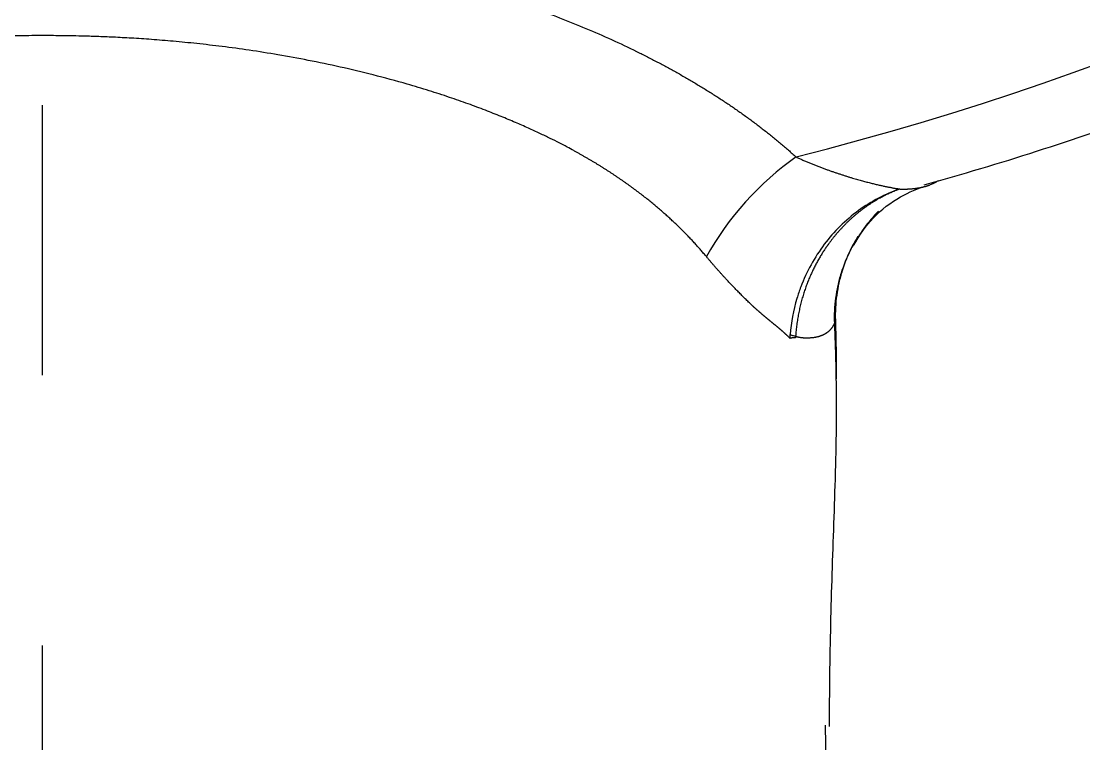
# Model space of a CAD drawing. Header units: millimetres. Extents: x 6110 to 6704, y -2661 to -1821.
# Drawn here: x 6337.91 to 6342.908, y -2183.097 to -2179.701 of the extents above; entities that cross this region are included whole.
import ezdxf

# ---------------------------------------------------------------- set-up
doc = ezdxf.new("R2010")
doc.units = ezdxf.units.MM
doc.header["$LTSCALE"] = 0.1
doc.linetypes.add('CENTERX2', pattern=[101.6, 63.5, -12.7, 12.7, -12.7])
doc.linetypes.add('HIDDEN2', pattern=[4.7625, 3.175, -1.5875])
doc.layers.add('1', color=4, linetype='HIDDEN2', lineweight=13)
doc.layers.add('DIM', color=3, linetype='Continuous', lineweight=9)
doc.layers.add('CENTER', color=1, linetype='CENTERX2')

msp = doc.modelspace()

# ---------------------------------------------------------------- hatches: boundary and pattern name
at = {"layer": 'DIM'}
h = msp.add_hatch(dxfattribs=at)
h.set_pattern_fill('ANSI31', color=2)
edge = h.paths.add_edge_path()
edge.add_line((6619.6172, -2595.9805), (6619.6172, -1962.2056))
edge.add_line((6634.6172, -1966.1101), (6619.6172, -1966.1101))
edge.add_line((6634.6172, -2610.9805), (6634.6172, -1966.1101))
edge.add_line((6634.6172, -2610.9805), (6184.4567, -2610.9805))
edge.add_line((6619.6172, -2595.9805), (6184.4567, -2595.9805))
edge.add_line((6184.4567, -2610.9805), (6184.4567, -2595.9805))

# ---------------------------------------------------------------- linework, layer by layer
at = {"layer": '1', "color": 7, "linetype": 'Continuous', "lineweight": -3}
for centre, major_axis, ratio, start_param, end_param in [((6338.0093, -2168.8384), (13.1753, 0), 0.906308, 4.984867, 10.723113), ((6341.6022, -2180.8), (-0.5041, -0.5554), 0.504955, 4.286563, 5.154347)]:
    msp.add_ellipse(centre, major_axis=major_axis, ratio=ratio, start_param=start_param, end_param=end_param, dxfattribs=at)
for points, knots in [([(6342.1579, -2180.4694), (6342.5135, -2180.3711), (6343.2867, -2180.1238), (6344.4384, -2179.6306), (6345.6009, -2179.0042), (6346.6903, -2178.2758), (6347.6959, -2177.4538), (6348.6093, -2176.5462), (6349.4169, -2175.5601), (6350.0231, -2174.6672), (6350.3241, -2174.0922), (6350.4244, -2173.8833)], [0, 0, 0, 0, 0.098503, 0.217993, 0.337456, 0.45688, 0.576251, 0.695554, 0.814775, 0.933902, 1, 1, 1, 1]), ([(6339.6455, -2179.4445), (6339.6829, -2179.453), (6339.782, -2179.4764), (6339.9251, -2179.5138), (6340.0742, -2179.5571), (6340.205, -2179.5986), (6340.3332, -2179.6429), (6340.4587, -2179.69), (6340.5818, -2179.7402), (6340.7022, -2179.7933), (6340.7889, -2179.8347), (6340.8435, -2179.862), (6340.8672, -2179.874), (6340.8907, -2179.8862), (6340.9141, -2179.8984), (6340.9373, -2179.9108), (6340.9604, -2179.9233), (6340.9832, -2179.9359), (6341.006, -2179.9486), (6341.0285, -2179.9614), (6341.0509, -2179.9744), (6341.0731, -2179.9875), (6341.0952, -2180.0006), (6341.1171, -2180.0139), (6341.1388, -2180.0274), (6341.1603, -2180.0409), (6341.1817, -2180.0546), (6341.203, -2180.0684), (6341.224, -2180.0823), (6341.2449, -2180.0964), (6341.2656, -2180.1105), (6341.2861, -2180.1248), (6341.3065, -2180.1393), (6341.3267, -2180.1538), (6341.3467, -2180.1685), (6341.3665, -2180.1833), (6341.3862, -2180.1983), (6341.4057, -2180.2133), (6341.425, -2180.2285), (6341.4441, -2180.2439), (6341.4631, -2180.2594), (6341.4818, -2180.275), (6341.5004, -2180.2907), (6341.5188, -2180.3066), (6341.5371, -2180.3226), (6341.5491, -2180.3334), (6341.5551, -2180.3388)], [0, 0, 0, 0, 0.051341, 0.136615, 0.199305, 0.261503, 0.323305, 0.384808, 0.446108, 0.507303, 0.568491, 0.581049, 0.593583, 0.606095, 0.618586, 0.631056, 0.643506, 0.655938, 0.668351, 0.680747, 0.693127, 0.705491, 0.717841, 0.730176, 0.742499, 0.754811, 0.767111, 0.779401, 0.791682, 0.803954, 0.81622, 0.828479, 0.840733, 0.852982, 0.865228, 0.877472, 0.889714, 0.901956, 0.914198, 0.926443, 0.938689, 0.95094, 0.963195, 0.975456, 0.987724, 1, 1, 1, 1]), ([(6341.1332, -2180.8074), (6341.131, -2180.8049), (6341.1268, -2180.7998), (6341.1203, -2180.7921), (6341.1137, -2180.7845), (6341.1071, -2180.7768), (6341.1004, -2180.7691), (6341.0936, -2180.7615), (6341.0867, -2180.7538), (6341.0797, -2180.7461), (6341.0727, -2180.7384), (6341.0655, -2180.7307), (6341.0583, -2180.723), (6341.051, -2180.7153), (6341.0436, -2180.7076), (6341.0361, -2180.7), (6341.0285, -2180.6923), (6341.0208, -2180.6846), (6341.0131, -2180.6769), (6341.0052, -2180.6692), (6340.9973, -2180.6615), (6340.9893, -2180.6538), (6340.9811, -2180.6461), (6340.9729, -2180.6384), (6340.9646, -2180.6307), (6340.9562, -2180.623), (6340.9477, -2180.6153), (6340.9391, -2180.6076), (6340.9304, -2180.6), (6340.9216, -2180.5923), (6340.9127, -2180.5846), (6340.9037, -2180.577), (6340.8946, -2180.5693), (6340.8854, -2180.5617), (6340.8761, -2180.554), (6340.8667, -2180.5464), (6340.8572, -2180.5388), (6340.8476, -2180.5311), (6340.8379, -2180.5235), (6340.8281, -2180.5159), (6340.8182, -2180.5083), (6340.8082, -2180.5007), (6340.798, -2180.4932), (6340.7878, -2180.4856), (6340.7775, -2180.4781), (6340.7671, -2180.4705), (6340.7565, -2180.463), (6340.7459, -2180.4555), (6340.7351, -2180.448), (6340.7242, -2180.4405), (6340.7133, -2180.433), (6340.7022, -2180.4256), (6340.691, -2180.4181), (6340.6797, -2180.4107), (6340.6683, -2180.4033), (6340.6567, -2180.3959), (6340.6451, -2180.3886), (6340.6334, -2180.3812), (6340.6215, -2180.3739), (6340.6095, -2180.3666), (6340.5974, -2180.3593), (6340.5852, -2180.352), (6340.5729, -2180.3448), (6340.5605, -2180.3376), (6340.5479, -2180.3304), (6340.5353, -2180.3232), (6340.5225, -2180.3161), (6340.5035, -2180.3056), (6340.4764, -2180.291), (6340.4394, -2180.2718), (6340.3968, -2180.2505), (6340.3484, -2180.2273), (6340.2939, -2180.2022), (6340.2331, -2180.1756), (6340.1658, -2180.1475), (6340.0917, -2180.1183), (6340.0107, -2180.0882), (6339.9225, -2180.0574), (6339.827, -2180.0264), (6339.7076, -2179.9906), (6339.568, -2179.9528), (6339.4127, -2179.9157), (6339.2634, -2179.8844), (6339.1208, -2179.8584), (6338.9857, -2179.837), (6338.8582, -2179.8196), (6338.7389, -2179.8057), (6338.6279, -2179.7948), (6338.5253, -2179.7865), (6338.4312, -2179.7803), (6338.3455, -2179.7758), (6338.2683, -2179.7726), (6338.1995, -2179.7705), (6338.1389, -2179.7693), (6338.0865, -2179.7686), (6338.042, -2179.7683), (6337.996, -2179.7683), (6337.9395, -2179.7685), (6337.8632, -2179.7695), (6337.7667, -2179.772), (6337.6498, -2179.7767), (6337.5121, -2179.785), (6337.3537, -2179.798), (6337.1749, -2179.8173), (6336.9766, -2179.8449), (6336.7601, -2179.8827), (6336.5277, -2179.9327), (6336.3225, -2179.9867), (6336.154, -2180.0381), (6336.0301, -2180.08), (6335.9199, -2180.1207), (6335.8227, -2180.1596), (6335.7382, -2180.196), (6335.6655, -2180.2292), (6335.604, -2180.259), (6335.5533, -2180.2849), (6335.5149, -2180.3054), (6335.4855, -2180.3217), (6335.4617, -2180.3352), (6335.4382, -2180.3488), (6335.4152, -2180.3625), (6335.3926, -2180.3763), (6335.3704, -2180.3901), (6335.3487, -2180.404), (6335.3273, -2180.418), (6335.3063, -2180.432), (6335.2857, -2180.4461), (6335.2655, -2180.4603), (6335.2456, -2180.4745), (6335.2262, -2180.4887), (6335.2071, -2180.503), (6335.1884, -2180.5173), (6335.1701, -2180.5317), (6335.1521, -2180.5461), (6335.1345, -2180.5605), (6335.1173, -2180.5749), (6335.1004, -2180.5894), (6335.0838, -2180.6039), (6335.0676, -2180.6184), (6335.0517, -2180.6329), (6335.0362, -2180.6475), (6335.021, -2180.662), (6335.0061, -2180.6766), (6334.9915, -2180.6911), (6334.9773, -2180.7057), (6334.9633, -2180.7202), (6334.9497, -2180.7348), (6334.9364, -2180.7493), (6334.9233, -2180.7639), (6334.9106, -2180.7784), (6334.8981, -2180.7929), (6334.89, -2180.8027), (6334.886, -2180.8075)], [0, 0, 0, 0, 0.001588, 0.003185, 0.00479, 0.006403, 0.008025, 0.009655, 0.011293, 0.012941, 0.014596, 0.016261, 0.017934, 0.019615, 0.021306, 0.023006, 0.024714, 0.026432, 0.028158, 0.029894, 0.031639, 0.033393, 0.035156, 0.036929, 0.038711, 0.040503, 0.042305, 0.044116, 0.045936, 0.047766, 0.049607, 0.051456, 0.053316, 0.055186, 0.057066, 0.058956, 0.060856, 0.062766, 0.064686, 0.066616, 0.068557, 0.070508, 0.07247, 0.074442, 0.076425, 0.078418, 0.080421, 0.082436, 0.084461, 0.086497, 0.088544, 0.090601, 0.09267, 0.094749, 0.09684, 0.098941, 0.101054, 0.103178, 0.105313, 0.107459, 0.109616, 0.111785, 0.113966, 0.116157, 0.118361, 0.120575, 0.122802, 0.125039, 0.130476, 0.136781, 0.14397, 0.152055, 0.161052, 0.170974, 0.181838, 0.193655, 0.20644, 0.220202, 0.234949, 0.250685, 0.27491, 0.298078, 0.320122, 0.340988, 0.360643, 0.379068, 0.396251, 0.412187, 0.426875, 0.440324, 0.452542, 0.463542, 0.473341, 0.481958, 0.489423, 0.495757, 0.500969, 0.509037, 0.519886, 0.533599, 0.550251, 0.569899, 0.59258, 0.618297, 0.647011, 0.678643, 0.713056, 0.750043, 0.77117, 0.790408, 0.807778, 0.823313, 0.837051, 0.849037, 0.859311, 0.867914, 0.874881, 0.879093, 0.883263, 0.887393, 0.891482, 0.895529, 0.899537, 0.903505, 0.907432, 0.91132, 0.91517, 0.91898, 0.922752, 0.926487, 0.930184, 0.933845, 0.937469, 0.941058, 0.944611, 0.948128, 0.951612, 0.955061, 0.958477, 0.961859, 0.965208, 0.968525, 0.97181, 0.975063, 0.978285, 0.981477, 0.984638, 0.987769, 0.99087, 0.993942, 0.996985, 1, 1, 1, 1]), ([(6341.5551, -2180.3388), (6341.5577, -2180.34), (6341.563, -2180.3425), (6341.5709, -2180.3461), (6341.5788, -2180.3496), (6341.5867, -2180.3532), (6341.5946, -2180.3566), (6341.6025, -2180.3601), (6341.6104, -2180.3635), (6341.6183, -2180.3668), (6341.6263, -2180.3701), (6341.6342, -2180.3733), (6341.6422, -2180.3765), (6341.6501, -2180.3796), (6341.658, -2180.3827), (6341.666, -2180.3858), (6341.6739, -2180.3888), (6341.6819, -2180.3917), (6341.6922, -2180.3954), (6341.7049, -2180.3999), (6341.7198, -2180.4051), (6341.7346, -2180.4102), (6341.7493, -2180.4152), (6341.7638, -2180.42), (6341.7783, -2180.4247), (6341.7927, -2180.4293), (6341.807, -2180.4337), (6341.8204, -2180.4377), (6341.8329, -2180.4414), (6341.8445, -2180.4447), (6341.8558, -2180.4479), (6341.8668, -2180.451), (6341.8776, -2180.4539), (6341.8881, -2180.4566), (6341.8983, -2180.4593), (6341.9083, -2180.4618), (6341.9181, -2180.4642), (6341.9275, -2180.4665), (6341.9367, -2180.4687), (6341.9456, -2180.4707), (6341.9543, -2180.4727), (6341.9627, -2180.4745), (6341.9708, -2180.4762), (6341.9787, -2180.4779), (6341.9863, -2180.4794), (6341.9936, -2180.4808), (6342.0007, -2180.4822), (6342.0075, -2180.4835), (6342.014, -2180.4847), (6342.0203, -2180.4858), (6342.0263, -2180.4868), (6342.032, -2180.4878), (6342.0375, -2180.4887), (6342.041, -2180.4892), (6342.0427, -2180.4895)], [0, 0, 0, 0, 0.014639, 0.029287, 0.043943, 0.058607, 0.073279, 0.08796, 0.102649, 0.117345, 0.13205, 0.146764, 0.161485, 0.176215, 0.190953, 0.205699, 0.220453, 0.235216, 0.249987, 0.277892, 0.305763, 0.333602, 0.361409, 0.389185, 0.416931, 0.444648, 0.472337, 0.499999, 0.523283, 0.54623, 0.568842, 0.591118, 0.61306, 0.63467, 0.655949, 0.676897, 0.697518, 0.717811, 0.73778, 0.757426, 0.776751, 0.795758, 0.814447, 0.832823, 0.850888, 0.868644, 0.886095, 0.903244, 0.920094, 0.936649, 0.952913, 0.96889, 0.984584, 1, 1, 1, 1]), ([(6342.0427, -2180.4895), (6342.0444, -2180.4895), (6342.0478, -2180.4896), (6342.0528, -2180.4897), (6342.0577, -2180.4898), (6342.0626, -2180.4898), (6342.0674, -2180.4897), (6342.0721, -2180.4896), (6342.0768, -2180.4895), (6342.0815, -2180.4893), (6342.086, -2180.4891), (6342.0906, -2180.4888), (6342.095, -2180.4885), (6342.0994, -2180.4881), (6342.1037, -2180.4877), (6342.108, -2180.4873), (6342.1122, -2180.4868), (6342.1164, -2180.4863), (6342.1205, -2180.4858), (6342.1245, -2180.4852), (6342.1284, -2180.4846), (6342.1324, -2180.4839), (6342.1362, -2180.4832), (6342.14, -2180.4825), (6342.1437, -2180.4817), (6342.1474, -2180.4809), (6342.151, -2180.4801), (6342.1545, -2180.4793), (6342.158, -2180.4784), (6342.1615, -2180.4775), (6342.1648, -2180.4765), (6342.1681, -2180.4756), (6342.1714, -2180.4746), (6342.1746, -2180.4735), (6342.1777, -2180.4725), (6342.1808, -2180.4714), (6342.1881, -2180.4687), (6342.1992, -2180.4642), (6342.2131, -2180.4572), (6342.2214, -2180.452), (6342.2254, -2180.4494), (6342.2254, -2180.4494)], [0, 0, 0, 0, 0.023176, 0.046201, 0.069076, 0.091801, 0.114376, 0.136801, 0.159077, 0.181203, 0.20318, 0.225007, 0.246686, 0.268215, 0.289596, 0.310828, 0.331912, 0.352848, 0.373636, 0.394277, 0.41477, 0.435115, 0.455314, 0.475366, 0.495272, 0.515032, 0.534645, 0.554113, 0.573436, 0.592614, 0.611647, 0.630535, 0.64928, 0.667881, 0.686339, 0.704653, 0.722825, 0.819083, 0.911387, 0.999799, 1, 1, 1, 1]), ([(6342.0427, -2180.4895), (6342.0086, -2180.5011), (6341.9748, -2180.5157), (6341.9099, -2180.5496), (6341.8785, -2180.5691), (6341.8181, -2180.6132), (6341.7891, -2180.6378), (6341.7356, -2180.6907), (6341.7108, -2180.719), (6341.6649, -2180.7797), (6341.6438, -2180.8122), (6341.6069, -2180.8792), (6341.5909, -2180.9138), (6341.574, -2180.9584), (6341.5707, -2180.9674), (6341.5646, -2180.9856), (6341.5617, -2180.9948), (6341.5424, -2181.0592), (6341.5317, -2181.1164), (6341.5274, -2181.1741)], [0, 0, 0, 0, 0.124638, 0.124638, 0.249275, 0.249275, 0.374087, 0.374087, 0.498899, 0.498899, 0.623846, 0.623846, 0.748794, 0.748794, 0.780195, 0.780195, 0.811595, 0.811595, 1, 1, 1, 1]), ([(6342.0427, -2180.4895), (6342.0408, -2180.4902), (6342.037, -2180.4916), (6342.0314, -2180.4937), (6342.0257, -2180.4959), (6342.0201, -2180.4982), (6342.0144, -2180.5005), (6342.0088, -2180.5029), (6342.0031, -2180.5054), (6341.9975, -2180.5079), (6341.9919, -2180.5104), (6341.9862, -2180.5131), (6341.9806, -2180.5158), (6341.975, -2180.5185), (6341.9694, -2180.5213), (6341.9638, -2180.5242), (6341.9582, -2180.5272), (6341.9526, -2180.5302), (6341.947, -2180.5332), (6341.9415, -2180.5364), (6341.9359, -2180.5395), (6341.9304, -2180.5428), (6341.9249, -2180.5461), (6341.9194, -2180.5495), (6341.9139, -2180.5529), (6341.9084, -2180.5564), (6341.9029, -2180.56), (6341.8975, -2180.5636), (6341.8921, -2180.5673), (6341.8867, -2180.571), (6341.8813, -2180.5748), (6341.8759, -2180.5786), (6341.8706, -2180.5826), (6341.8652, -2180.5865), (6341.8599, -2180.5906), (6341.8547, -2180.5947), (6341.8494, -2180.5988), (6341.8442, -2180.603), (6341.839, -2180.6073), (6341.8339, -2180.6116), (6341.8287, -2180.616), (6341.8236, -2180.6205), (6341.8185, -2180.6249), (6341.8135, -2180.6295), (6341.8085, -2180.6341), (6341.8035, -2180.6388), (6341.7985, -2180.6435), (6341.7936, -2180.6483), (6341.7887, -2180.6531), (6341.7839, -2180.658), (6341.779, -2180.6629), (6341.7743, -2180.6679), (6341.7695, -2180.6729), (6341.7648, -2180.678), (6341.7601, -2180.6831), (6341.7555, -2180.6883), (6341.7509, -2180.6935), (6341.7464, -2180.6988), (6341.7419, -2180.7041), (6341.7374, -2180.7095), (6341.733, -2180.7149), (6341.7286, -2180.7203), (6341.7243, -2180.7258), (6341.72, -2180.7314), (6341.7157, -2180.737), (6341.7115, -2180.7426), (6341.7074, -2180.7483), (6341.7029, -2180.7545), (6341.6982, -2180.7612), (6341.6931, -2180.7686), (6341.6881, -2180.7761), (6341.683, -2180.7838), (6341.678, -2180.7917), (6341.6729, -2180.7999), (6341.6679, -2180.8081), (6341.6629, -2180.8166), (6341.658, -2180.8253), (6341.6531, -2180.8342), (6341.6482, -2180.8433), (6341.6434, -2180.8525), (6341.6386, -2180.862), (6341.6339, -2180.8716), (6341.6292, -2180.8814), (6341.6247, -2180.8915), (6341.6202, -2180.9017), (6341.6157, -2180.9121), (6341.6114, -2180.9227), (6341.6072, -2180.9334), (6341.6031, -2180.9444), (6341.5991, -2180.9555), (6341.5952, -2180.9668), (6341.5914, -2180.9783), (6341.5878, -2180.9899), (6341.5843, -2181.0017), (6341.5809, -2181.0137), (6341.5777, -2181.0258), (6341.5747, -2181.0381), (6341.5718, -2181.0505), (6341.569, -2181.063), (6341.5665, -2181.0757), (6341.5641, -2181.0885), (6341.5619, -2181.1015), (6341.5599, -2181.1145), (6341.5581, -2181.1277), (6341.5565, -2181.1409), (6341.5551, -2181.1543), (6341.5539, -2181.1677), (6341.5533, -2181.1767), (6341.553, -2181.1812)], [0, 0, 0, 0, 0.007141, 0.0143, 0.021479, 0.028676, 0.035891, 0.043124, 0.050374, 0.057643, 0.064928, 0.072231, 0.079551, 0.086887, 0.09424, 0.101608, 0.108993, 0.116393, 0.123809, 0.131239, 0.138685, 0.146145, 0.153619, 0.161107, 0.168609, 0.176124, 0.183653, 0.191194, 0.198748, 0.206314, 0.213892, 0.221481, 0.229082, 0.236694, 0.244317, 0.25195, 0.259593, 0.267245, 0.274907, 0.282579, 0.290259, 0.297947, 0.305643, 0.313347, 0.321059, 0.328777, 0.336503, 0.344234, 0.351972, 0.359715, 0.367464, 0.375217, 0.382975, 0.390737, 0.398504, 0.406273, 0.414046, 0.421822, 0.4296, 0.43738, 0.445161, 0.452944, 0.460728, 0.468513, 0.476297, 0.484082, 0.491866, 0.499649, 0.509344, 0.519201, 0.52922, 0.5394, 0.549741, 0.560242, 0.570901, 0.581717, 0.59269, 0.603819, 0.615101, 0.626536, 0.638122, 0.649857, 0.66174, 0.67377, 0.685944, 0.69826, 0.710716, 0.72331, 0.736041, 0.748904, 0.761899, 0.775022, 0.788272, 0.801644, 0.815136, 0.828746, 0.84247, 0.856305, 0.870247, 0.884295, 0.898443, 0.912688, 0.927028, 0.941457, 0.955973, 0.970571, 0.985248, 1, 1, 1, 1]), ([(6341.8258, -2180.7553), (6341.8525, -2180.706), (6341.9159, -2180.6154), (6342.0401, -2180.5234), (6342.1279, -2180.4864), (6342.1712, -2180.4747)], [0, 0, 0, 0, 0.325941, 0.684043, 1, 1, 1, 1]), ([(6341.9429, -2180.5938), (6341.9179, -2180.6191), (6341.8948, -2180.6462), (6341.8677, -2180.6831), (6341.8619, -2180.6913), (6341.8507, -2180.7079), (6341.8453, -2180.7162), (6341.8296, -2180.7416), (6341.82, -2180.7588), (6341.7931, -2180.8116), (6341.7782, -2180.848), (6341.7634, -2180.8953), (6341.7606, -2180.9048), (6341.7555, -2180.9241), (6341.7531, -2180.9338), (6341.7467, -2180.9628), (6341.7433, -2180.9823), (6341.7355, -2181.041), (6341.7336, -2181.0805), (6341.7352, -2181.1205)], [0, 0, 0, 0, 0.18261, 0.18261, 0.233697, 0.233697, 0.284783, 0.284783, 0.386957, 0.386957, 0.591305, 0.591305, 0.642392, 0.642392, 0.693479, 0.693479, 0.795652, 0.795652, 1, 1, 1, 1]), ([(6341.8459, -2180.7111), (6341.8455, -2180.7119), (6341.845, -2180.7127), (6341.8343, -2180.7303), (6341.8247, -2180.7474), (6341.7984, -2180.7998), (6341.7837, -2180.836), (6341.7689, -2180.8829), (6341.7662, -2180.8923), (6341.7611, -2180.9114), (6341.7587, -2180.921), (6341.7523, -2180.9497), (6341.7488, -2180.969), (6341.7408, -2181.0271), (6341.7386, -2181.0663), (6341.7399, -2181.1059)], [0, 0, 0, 0, 0.006669, 0.006669, 0.148574, 0.148574, 0.432383, 0.432383, 0.503335, 0.503335, 0.574287, 0.574287, 0.716191, 0.716191, 1, 1, 1, 1]), ([(6341.5264, -2181.1915), (6341.5258, -2181.1909), (6341.5246, -2181.1895), (6341.5226, -2181.1876), (6341.5206, -2181.1855), (6341.5186, -2181.1835), (6341.5165, -2181.1815), (6341.5144, -2181.1795), (6341.5122, -2181.1774), (6341.51, -2181.1754), (6341.5078, -2181.1733), (6341.5056, -2181.1713), (6341.5033, -2181.1692), (6341.501, -2181.1671), (6341.4987, -2181.1651), (6341.4964, -2181.163), (6341.494, -2181.1609), (6341.4917, -2181.1589), (6341.4893, -2181.1568), (6341.4869, -2181.1547), (6341.4845, -2181.1527), (6341.4821, -2181.1506), (6341.4797, -2181.1485), (6341.4772, -2181.1464), (6341.4748, -2181.1444), (6341.4723, -2181.1423), (6341.4699, -2181.1402), (6341.4674, -2181.1381), (6341.4649, -2181.1361), (6341.4624, -2181.134), (6341.4599, -2181.1319), (6341.4574, -2181.1298), (6341.4549, -2181.1277), (6341.4524, -2181.1257), (6341.4498, -2181.1236), (6341.4473, -2181.1215), (6341.4448, -2181.1194), (6341.4422, -2181.1173), (6341.4397, -2181.1152), (6341.4372, -2181.1132), (6341.4346, -2181.1111), (6341.4321, -2181.109), (6341.4295, -2181.1069), (6341.427, -2181.1048), (6341.4244, -2181.1027), (6341.4219, -2181.1006), (6341.4194, -2181.0986), (6341.4168, -2181.0965), (6341.4143, -2181.0944), (6341.4118, -2181.0923), (6341.4092, -2181.0902), (6341.4067, -2181.0881), (6341.4042, -2181.086), (6341.4017, -2181.0839), (6341.3992, -2181.0818), (6341.3967, -2181.0797), (6341.3942, -2181.0776), (6341.3917, -2181.0755), (6341.3893, -2181.0734), (6341.3868, -2181.0713), (6341.3844, -2181.0692), (6341.3819, -2181.0671), (6341.3795, -2181.065), (6341.3771, -2181.0629), (6341.3747, -2181.0608), (6341.3723, -2181.0587), (6341.3699, -2181.0566), (6341.3675, -2181.0545), (6341.3652, -2181.0524), (6341.3628, -2181.0503), (6341.3605, -2181.0482), (6341.3582, -2181.0461), (6341.3559, -2181.044), (6341.3536, -2181.0419), (6341.3514, -2181.0397), (6341.3491, -2181.0376), (6341.3451, -2181.0338), (6341.3394, -2181.0282), (6341.3317, -2181.0209), (6341.324, -2181.0134), (6341.3163, -2181.0057), (6341.3084, -2180.998), (6341.3005, -2180.9901), (6341.2925, -2180.9821), (6341.2845, -2180.974), (6341.2764, -2180.9658), (6341.2683, -2180.9575), (6341.2601, -2180.949), (6341.2518, -2180.9404), (6341.2435, -2180.9317), (6341.2352, -2180.9229), (6341.2269, -2180.9139), (6341.2185, -2180.9048), (6341.21, -2180.8956), (6341.2016, -2180.8863), (6341.1931, -2180.8769), (6341.1846, -2180.8673), (6341.176, -2180.8577), (6341.1675, -2180.8479), (6341.1589, -2180.8379), (6341.1503, -2180.8279), (6341.1418, -2180.8177), (6341.136, -2180.8109), (6341.1332, -2180.8074)], [0, 0, 0, 0, 0.007498, 0.015009, 0.02253, 0.030058, 0.037589, 0.04512, 0.052646, 0.060166, 0.067675, 0.07517, 0.082648, 0.090106, 0.097542, 0.104955, 0.112346, 0.119714, 0.127059, 0.134379, 0.141676, 0.148948, 0.156195, 0.163417, 0.170613, 0.177783, 0.184927, 0.192043, 0.199133, 0.206195, 0.213229, 0.220235, 0.227211, 0.234159, 0.241078, 0.247966, 0.254824, 0.261652, 0.268448, 0.275214, 0.281947, 0.288648, 0.295317, 0.301953, 0.308556, 0.315125, 0.32166, 0.328161, 0.334627, 0.341059, 0.347455, 0.353815, 0.360139, 0.366427, 0.372678, 0.378892, 0.385069, 0.391209, 0.39731, 0.403373, 0.409397, 0.415383, 0.421329, 0.427236, 0.433104, 0.438931, 0.444718, 0.450465, 0.456171, 0.461836, 0.46746, 0.473043, 0.478584, 0.484083, 0.48954, 0.494955, 0.500327, 0.518548, 0.536856, 0.555249, 0.573727, 0.592291, 0.610939, 0.629672, 0.648487, 0.667384, 0.68636, 0.705416, 0.724549, 0.743758, 0.763043, 0.782402, 0.801834, 0.821338, 0.840913, 0.860559, 0.880275, 0.90006, 0.919913, 0.939834, 0.959823, 0.979878, 1, 1, 1, 1]), ([(6341.7399, -2181.1059), (6341.7411, -2181.1449), (6341.7421, -2181.184), (6341.7434, -2181.2623), (6341.7438, -2181.3015), (6341.7438, -2181.3547), (6341.7437, -2181.3686), (6341.7436, -2181.3826)], [0, 0, 0, 0, 0.424493, 0.424493, 0.848986, 0.848986, 1, 1, 1, 1]), ([(6341.7352, -2181.1205), (6341.7349, -2181.1212), (6341.7344, -2181.1225), (6341.7335, -2181.1245), (6341.7326, -2181.1264), (6341.7316, -2181.1283), (6341.7306, -2181.1302), (6341.7296, -2181.1321), (6341.7286, -2181.1339), (6341.7275, -2181.1357), (6341.7264, -2181.1374), (6341.7252, -2181.1391), (6341.7241, -2181.1408), (6341.7229, -2181.1425), (6341.7217, -2181.1442), (6341.7204, -2181.1458), (6341.7191, -2181.1474), (6341.7178, -2181.1489), (6341.7165, -2181.1505), (6341.7151, -2181.152), (6341.7137, -2181.1534), (6341.7122, -2181.1549), (6341.7108, -2181.1563), (6341.7092, -2181.1577), (6341.7077, -2181.1591), (6341.7061, -2181.1604), (6341.7045, -2181.1618), (6341.7028, -2181.1631), (6341.7011, -2181.1643), (6341.6994, -2181.1656), (6341.6976, -2181.1668), (6341.6958, -2181.168), (6341.694, -2181.1691), (6341.6921, -2181.1703), (6341.6901, -2181.1714), (6341.6881, -2181.1725), (6341.6861, -2181.1736), (6341.684, -2181.1746), (6341.6819, -2181.1756), (6341.6797, -2181.1766), (6341.6775, -2181.1776), (6341.6752, -2181.1785), (6341.6729, -2181.1795), (6341.6705, -2181.1804), (6341.6681, -2181.1812), (6341.6656, -2181.1821), (6341.6631, -2181.1829), (6341.6598, -2181.1839), (6341.6558, -2181.1851), (6341.6509, -2181.1862), (6341.6457, -2181.1872), (6341.6404, -2181.1881), (6341.6347, -2181.1888), (6341.6289, -2181.1894), (6341.6227, -2181.1898), (6341.6163, -2181.1901), (6341.6104, -2181.1903), (6341.6051, -2181.1904), (6341.6007, -2181.1903), (6341.5963, -2181.1902), (6341.5921, -2181.1901), (6341.5881, -2181.1898), (6341.5841, -2181.1895), (6341.5803, -2181.1891), (6341.5767, -2181.1886), (6341.5732, -2181.188), (6341.5699, -2181.1873), (6341.5667, -2181.1866), (6341.5637, -2181.1858), (6341.5608, -2181.1848), (6341.5581, -2181.1838), (6341.5555, -2181.1826), (6341.5538, -2181.1817), (6341.553, -2181.1813)], [0, 0, 0, 0, 0.008377, 0.016841, 0.025394, 0.034039, 0.042778, 0.05161, 0.060539, 0.069565, 0.07869, 0.087913, 0.097237, 0.106663, 0.116192, 0.125827, 0.13557, 0.145421, 0.155384, 0.165459, 0.175648, 0.185953, 0.196376, 0.206918, 0.217582, 0.228368, 0.239278, 0.250315, 0.261479, 0.272773, 0.284198, 0.295755, 0.307447, 0.319274, 0.33124, 0.343344, 0.35559, 0.367978, 0.38051, 0.393188, 0.406014, 0.41899, 0.432116, 0.445395, 0.458829, 0.47242, 0.486168, 0.500076, 0.524761, 0.550166, 0.57631, 0.60321, 0.630885, 0.659351, 0.688618, 0.718689, 0.749565, 0.770388, 0.790549, 0.810038, 0.828845, 0.84696, 0.864378, 0.881092, 0.897097, 0.91239, 0.926968, 0.940831, 0.953983, 0.966452, 0.978265, 0.989442, 1, 1, 1, 1]), ([(6341.7352, -2181.1205), (6341.7368, -2181.1593), (6341.7381, -2181.1982), (6341.7405, -2181.2762), (6341.7415, -2181.3152), (6341.7429, -2181.3933), (6341.7434, -2181.4325), (6341.7439, -2181.5108), (6341.7438, -2181.55), (6341.7432, -2181.6285), (6341.7426, -2181.6677), (6341.7411, -2181.7463), (6341.7401, -2181.7856), (6341.7369, -2181.9037), (6341.7342, -2181.9825), (6341.7288, -2182.1405), (6341.7261, -2182.2197), (6341.721, -2182.3782), (6341.7187, -2182.4577), (6341.715, -2182.6169), (6341.7135, -2182.6966), (6341.7115, -2182.8564), (6341.7109, -2182.9363), (6341.7109, -2183.0164)], [0, 0, 0, 0, 0.0625, 0.0625, 0.125, 0.125, 0.1875, 0.1875, 0.25, 0.25, 0.3125, 0.3125, 0.375, 0.375, 0.5, 0.5, 0.625, 0.625, 0.75, 0.75, 0.875, 0.875, 1, 1, 1, 1]), ([(6341.553, -2181.1885), (6341.5522, -2181.1886), (6341.5507, -2181.1887), (6341.5483, -2181.1888), (6341.5459, -2181.1889), (6341.5434, -2181.189), (6341.541, -2181.189), (6341.5388, -2181.1891), (6341.5368, -2181.1893), (6341.5351, -2181.1896), (6341.5336, -2181.19), (6341.5322, -2181.1903), (6341.5309, -2181.1907), (6341.5294, -2181.191), (6341.528, -2181.1913), (6341.5269, -2181.1914), (6341.5264, -2181.1915)], [0, 0, 0, 0, 0.073744, 0.148629, 0.22474, 0.301536, 0.377893, 0.452665, 0.524794, 0.5941, 0.661586, 0.72824, 0.794973, 0.862462, 0.930803, 1, 1, 1, 1]), ([(6341.5274, -2181.1741), (6341.5293, -2181.1746), (6341.531, -2181.1752), (6341.5344, -2181.1764), (6341.5361, -2181.177), (6341.5405, -2181.1782), (6341.5429, -2181.1788), (6341.5467, -2181.1798), (6341.5486, -2181.1802), (6341.5505, -2181.1807), (6341.5518, -2181.181), (6341.5524, -2181.1811), (6341.553, -2181.1813)], [0, 0, 0, 0, 0.25, 0.25, 0.5, 0.5, 0.75, 0.75, 0.875, 0.9375, 0.9375, 1, 1, 1, 1]), ([(6341.6995, -2206.651), (6341.6995, -2204.6809), (6341.6994, -2202.7108), (6341.6991, -2198.7705), (6341.6989, -2196.8004), (6341.6984, -2192.8602), (6341.698, -2190.89), (6341.6971, -2187.9348), (6341.6968, -2186.9498), (6341.6957, -2184.9797), (6341.6951, -2183.9946), (6341.6941, -2183.0095)], [0, 0, 0, 0, 0.25, 0.25, 0.5, 0.5, 0.75, 0.75, 0.875, 0.875, 1, 1, 1, 1])]:
    msp.add_open_spline(points, degree=3, knots=knots, dxfattribs=at)
for points in [[(6341.5264, -2181.1915), (6341.5267, -2181.1857), (6341.527, -2181.1799), (6341.5274, -2181.1741)], [(6341.553, -2181.1813), (6341.553, -2181.1837), (6341.553, -2181.1861), (6341.553, -2181.1885)]]:
    msp.add_open_spline(points, degree=3, dxfattribs=at)
at = {"layer": 'CENTER'}
msp.add_line((6338.0093, -2152.1552), (6338.0093, -2433.1083), dxfattribs=at)

doc.saveas('drawing.dxf')
